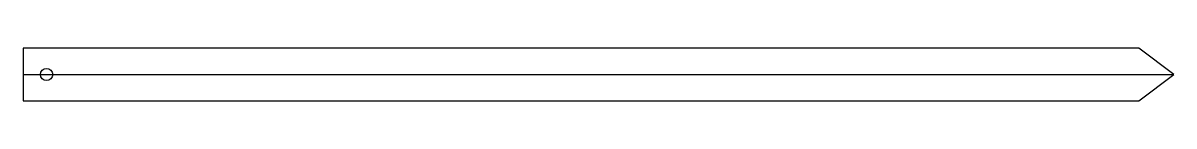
# Model space of a CAD drawing. Header units: millimetres. Extents: x 0 to 392, y -9 to 9.
import ezdxf

# ---------------------------------------------------------------- set-up
doc = ezdxf.new("R2010")
doc.units = ezdxf.units.MM
for name, color, linetype in [('CUT_INNER', 6, 'Continuous'), ('CUT_OUTER', 1, 'Continuous'), ('GUIDE', 3, 'Continuous')]:
    doc.layers.add(name, color=color, linetype=linetype)

msp = doc.modelspace()

# ---------------------------------------------------------------- linework, layer by layer
at = {"layer": 'CUT_INNER'}
msp.add_circle((8, 0), 2.1, dxfattribs=at)
at = {"layer": 'CUT_OUTER'}
msp.add_lwpolyline([(0, -9), (380, -9), (392, 0), (380, 9), (0, 9)], close=True, dxfattribs=at)
at = {"layer": 'GUIDE'}
msp.add_lwpolyline([(0, 0), (392, 0)], dxfattribs=at)

doc.saveas('drawing.dxf')
